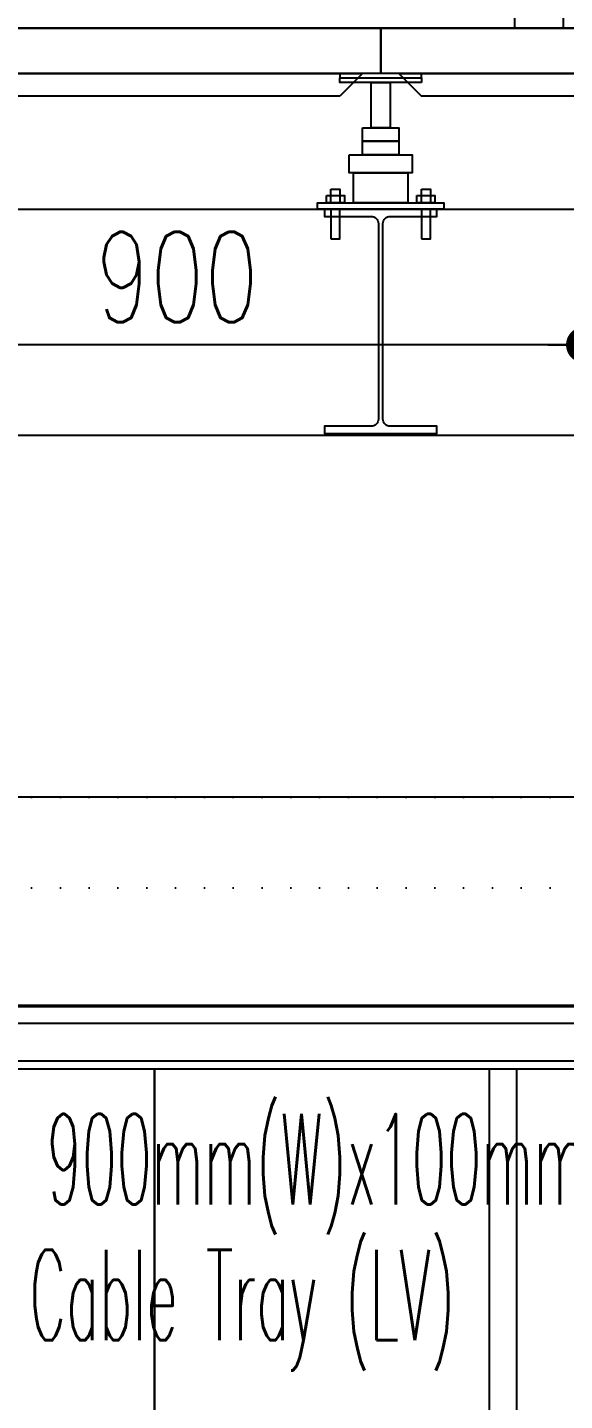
# Model space of a CAD drawing. Header units: millimetres. Extents: x -192235 to 515711, y 45168 to 947868.
# Drawn here: x 114009 to 114603, y 465183 to 466701 of the extents above; entities that cross this region are included whole.
import ezdxf
from ezdxf.enums import TextEntityAlignment as Align

# ---------------------------------------------------------------- set-up
doc = ezdxf.new("R2010")
doc.units = ezdxf.units.MM
doc.header["$LTSCALE"] = 1000
doc.header["$PDMODE"] = 1
doc.linetypes.add('DOT2', pattern=[3.175, 0, -3.175])
doc.linetypes.add('TPH12-SEC-@20-1$0$CENTERK5', pattern=[6.916, 6.667, -0.083, 0.083, -0.083])
for name, color, linetype in [('0-LEVEL LINE', 4, 'DOT2'), ('0-tool', 1, 'Continuous'), ('e-eq-PDP', 10, 'Continuous'), ('e-eq-SWB', 130, 'Continuous'), ('E-POWER-CABL', 80, 'Continuous'), ('M-DIM', 1, 'Continuous'), ('M-TXT', 3, 'Continuous'), ('SUPPORT', 2, 'Continuous'), ('TPH12-SEC-@20-1$0$H-SIN', 252, 'TPH12-SEC-@20-1$0$CENTERK5'), ('TPH12-SEC-@20-1$0$KABE1', 252, 'Continuous'), ('TPH12-SEC-@20-1$0$STEEL-NEDA', 252, 'Continuous'), ('TPH12-SEC-@20-1$0$STEEL3', 252, 'Continuous'), ('YCD-Xfa-Sec-24$0$partition-S', 3, 'Continuous'), ('YCD-Xfa-Sec-24$0$Raised Floor', 1, 'Continuous')]:
    doc.layers.add(name, color=color, linetype=linetype)
doc.styles.add('aa-txt', font='simplex.shx', dxfattribs={"width": 0.7, "bigfont": 'chineset.shx'})
doc.dimstyles.new('50-DIM', dxfattribs={"dimscale": 50, "dimtxt": 2, "dimasz": 0.8, "dimexe": 1, "dimexo": 1, "dimgap": 0.5, "dimtad": 1, "dimdec": 0, "dimdsep": 46, "dimtxsty": 'aa-txt', "dimblk": 'DOT', "dimcen": 5, "dimclrd": 256, "dimclre": 256, "dimclrt": 256, "dimadec": 0, "dimazin": 0, "dimtfac": 1, "dimtdec": 0, "dimtix": 1, "dimtmove": 2, "dimatfit": 3, "dimldrblk": 'DOT', "dimfxl": 1, "dimtolj": 1, "dimtzin": 0, "dimarcsym": 0})

# ---------------------------------------------------------------- blocks, each defined once
blk = doc.blocks.new('TPH12-SEC-@20-1')
at = {"layer": 'TPH12-SEC-@20-1$0$H-SIN'}
blk.add_line((83854.8, 466700), (201769.6, 466700), dxfattribs=at)
at = {"layer": 'TPH12-SEC-@20-1$0$KABE1'}
blk.add_lwpolyline([(115000, 466700), (113800, 466700), (113800, 466500), (115000, 466500)], close=True, dxfattribs=at)
at = {"layer": 'TPH12-SEC-@20-1$0$STEEL-NEDA'}
blk.add_lwpolyline([(114462, 466500), (114338, 466500), (114338, 466492), (114389.5, 466492, -0.414214), (114397.5, 466484), (114397.5, 466268, -0.414214), (114389.5, 466260), (114338, 466260), (114338, 466252), (114462, 466252), (114462, 466260), (114410.5, 466260, -0.414214), (114402.5, 466268), (114402.5, 466484, -0.414214), (114410.5, 466492), (114462, 466492)], format="xyb", close=True, dxfattribs=at)
at = {"layer": 'TPH12-SEC-@20-1$0$STEEL3'}
for p, q in [((115000, 466250), (100550, 466250)), ((115000, 465850), (100700, 465850))]:
    blk.add_line(p, q, dxfattribs=at)
blk = doc.blocks.new('SWB-L20-l')
at = {"layer": 'e-eq-SWB'}
blk.add_lwpolyline([(0, 1600), (900, 1600), (900, 0), (0, 0)], close=True, dxfattribs=at)
blk = doc.blocks.new('PDP-L20-l')
at = {"layer": 'e-eq-PDP'}
blk.add_lwpolyline([(0, 1600), (400, 1600), (400, 0), (0, 0)], close=True, dxfattribs=at)
blk = doc.blocks.new('PDP-L20-r')
at = {"layer": 'e-eq-PDP'}
blk.add_line((370, 1600), (370, 0), dxfattribs=at)
blk.add_lwpolyline([(0, 1600), (400, 1600), (400, 0), (0, 0)], close=True, dxfattribs=at)
blk = doc.blocks.new('DOT')
at = {"color": 0}
blk.add_line((-1, 0), (1, 0), dxfattribs=at)
at = {"color": 3, "const_width": 0.5}
blk.add_lwpolyline([(-0.25, 0, 1), (0.25, 0, 1)], format="xyb", close=True, dxfattribs=at)
blk = doc.blocks.new('*D226')
at = {"layer": 'DEFPOINTS', "color": 0, "transparency": 16777216}
for p in [(114625, 466350), (114625, 466125), (115000, 466125)]:
    blk.add_point(p, dxfattribs=at)
at = {"layer": 'M-DIM', "lineweight": -2, "transparency": 16777216}
for p, q in [((114625, 466175), (114625, 466400)), ((115000, 466175), (115000, 466400)), ((114960, 466350), (114665, 466350))]:
    blk.add_line(p, q, dxfattribs=at)
at = {"layer": 'M-DIM', "lineweight": -2, "transparency": 16777216, "xscale": 40, "yscale": 40, "zscale": 40, "rotation": 180}
blk.add_blockref('DOT', (114625, 466350), dxfattribs=at)
at = {"layer": 'M-DIM', "lineweight": -2, "transparency": 16777216, "xscale": 40, "yscale": 40, "zscale": 40}
blk.add_blockref('DOT', (115000, 466350), dxfattribs=at)
at = {"layer": 'M-DIM', "transparency": 16777216, "insert": (114812.5, 466425), "char_height": 100, "attachment_point": 5, "style": 'aa-txt'}
blk.add_mtext('\\A1;375', dxfattribs=at)
blk = doc.blocks.new('_Dot')
at = {"color": 0, "linetype": 'ByBlock', "lineweight": -2}
blk.add_line((-0.5, 0), (-1, 0), dxfattribs=at)
at = {"color": 0, "linetype": 'ByBlock', "const_width": 0.5}
blk.add_lwpolyline([(-0.25, 0, 1), (0.25, 0, 1)], format="xyb", close=True, dxfattribs=at)
blk = doc.blocks.new('*D227')
at = {"layer": 'DEFPOINTS', "color": 0, "transparency": 16777216}
for p in [(113725, 466350), (113725, 466125), (114625, 466125)]:
    blk.add_point(p, dxfattribs=at)
at = {"layer": 'M-DIM', "lineweight": -2, "transparency": 16777216}
for p, q in [((113725, 466175), (113725, 466400)), ((114625, 466175), (114625, 466400)), ((114585, 466350), (113765, 466350))]:
    blk.add_line(p, q, dxfattribs=at)
at = {"layer": 'M-DIM', "lineweight": -2, "transparency": 16777216, "xscale": 40, "yscale": 40, "zscale": 40, "rotation": 180}
blk.add_blockref('DOT', (113725, 466350), dxfattribs=at)
at = {"layer": 'M-DIM', "lineweight": -2, "transparency": 16777216, "xscale": 40, "yscale": 40, "zscale": 40}
blk.add_blockref('DOT', (114625, 466350), dxfattribs=at)
at = {"layer": 'M-DIM', "transparency": 16777216, "insert": (114175, 466425), "char_height": 100, "attachment_point": 5, "style": 'aa-txt'}
blk.add_mtext('\\A1;900', dxfattribs=at)
blk = doc.blocks.new('YCD-Xfa-Sec-24')
at = {"layer": 'YCD-Xfa-Sec-24$0$partition-S'}
for p, q in [((595398.3, 396740), (595398.3, 396700)), ((595451.8, 396700), (595451.8, 396740)), ((595398.3, 396700), (595451.8, 396700))]:
    blk.add_line(p, q, dxfattribs=at)
at = {"layer": 'YCD-Xfa-Sec-24$0$Raised Floor'}
for points in [[(595600, 396700), (595000, 396700), (595000, 396650), (595600, 396650)], [(596200, 396700), (595600, 396700), (595600, 396650), (596200, 396650)], [(595045, 396625), (595555, 396625), (595580, 396650), (595020, 396650)], [(595555, 396650), (595645, 396650), (595645, 396645), (595555, 396645)], [(595555, 396640), (595645, 396640), (595645, 396645), (595555, 396645)], [(595610.5, 396640), (595589.5, 396640), (595589.5, 396590), (595610.5, 396590)], [(595645, 396625), (596155, 396625), (596180, 396650), (595620, 396650)], [(595620, 396590), (595580, 396590), (595580, 396575), (595620, 396575)], [(595620, 396575), (595580, 396575), (595580, 396560), (595620, 396560)], [(595635, 396560), (595565, 396560), (595565, 396540), (595635, 396540)], [(595630, 396540), (595570, 396540), (595570, 396507), (595630, 396507)], [(595555, 396522), (595545, 396522), (595545, 396507), (595555, 396507)], [(595655, 396522), (595645, 396522), (595645, 396507), (595655, 396507)], [(595530, 396500), (595670, 396500), (595670, 396507), (595530, 396507)], [(595560, 396515), (595540, 396515), (595540, 396507), (595560, 396507)], [(595660, 396515), (595640, 396515), (595640, 396507), (595660, 396507)], [(595555, 396467), (595545, 396467), (595545, 396500), (595555, 396500)], [(595655, 396467), (595645, 396467), (595645, 396500), (595655, 396500)]]:
    blk.add_lwpolyline(points, close=True, dxfattribs=at)

msp = doc.modelspace()

# ---------------------------------------------------------------- block references
msp.add_blockref('TPH12-SEC-@20-1', (0, 0))

# ---------------------------------------------------------------- next in the draw order: linework, layer by layer
at = {"layer": '0-LEVEL LINE', "ltscale": 0.01}
for p, q in [((100000, 465850), (190000, 465850)), ((100000, 465750), (190000, 465750)), ((100000, 465550), (190000, 465550))]:
    msp.add_line(p, q, dxfattribs=at)
at = {"layer": '0-tool'}
msp.add_lwpolyline([(113350, 466700), (115049.43473, 466700), (115049.43473, 469500), (113350, 469500)], close=True, dxfattribs=at)
at = {"layer": 'E-POWER-CABL'}
msp.add_lwpolyline([(113731.2, 465620.4), (114618.8, 465620.4, 0.4142135624)], format="xyb", dxfattribs=at)
msp.add_lwpolyline([(114623.8, 465618.4), (113726.2, 465618.4)], dxfattribs=at)
at = {"layer": 'SUPPORT'}
msp.add_lwpolyline([(114907.5, 465600), (113675, 465600), (113675, 465558.725), (114907.5, 465558.725)], close=True, dxfattribs=at)

# ---------------------------------------------------------------- next in the draw order: block references
at = {"xscale": -1}
msp.add_blockref('YCD-Xfa-Sec-24', (710000, 70000), dxfattribs=at)
at = {"layer": 'e-eq-PDP'}
for name, p in [('PDP-L20-l', (113750, 463950)), ('PDP-L20-r', (114150, 463950))]:
    msp.add_blockref(name, p, dxfattribs=at)
at = {"layer": 'e-eq-SWB'}
msp.add_blockref('SWB-L20-l', (113750, 463950), dxfattribs=at)

# ---------------------------------------------------------------- next in the draw order: texts
at = {"layer": 'M-TXT', "style": 'aa-txt', "width": 0.45}
for s, p in [('- 900mm(W)x100mm(H)', (113950, 465450)), ('  Cable Tray (LV)', (113950, 465300))]:
    msp.add_text(s, height=100, dxfattribs=at).set_placement(p, align=Align.MIDDLE_LEFT)

# ---------------------------------------------------------------- next in the draw order: dimensions: what is measured, and where the dimension line sits
at = {"layer": 'M-DIM'}
for base, p1, p2, picture, middle in [((113725, 466350), (114625, 466125), (113725, 466125), '*D227', (114175, 466425)), ((114625, 466350), (115000, 466125), (114625, 466125), '*D226', (114812.5, 466425))]:
    dim = msp.add_linear_dim(base=base, p1=p1, p2=p2, dimstyle='50-DIM', dxfattribs=at)
    dim.commit()
    dim.dimension.update_dxf_attribs({"geometry": picture, "text_midpoint": middle})

doc.saveas('drawing.dxf')
